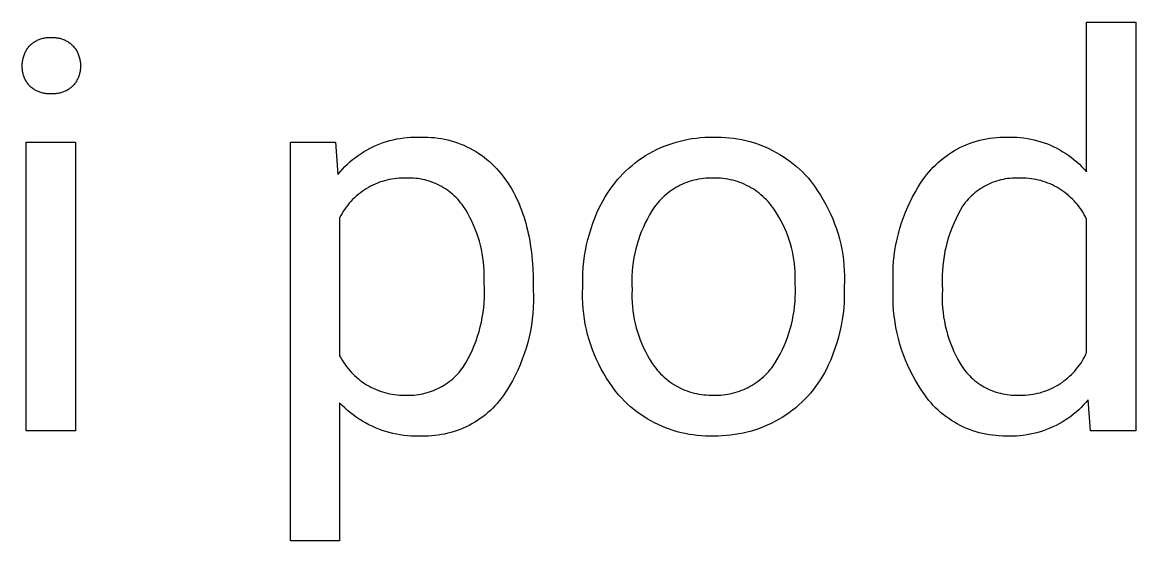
# Model space of a CAD drawing. Header units: millimetres. Extents: x 1102 to 5170, y 19 to 2862.
# Drawn here: x 4195.2 to 4273.3, y 191.8 to 228.1 of the extents above; entities that cross this region are included whole.
import ezdxf

# ---------------------------------------------------------------- set-up
doc = ezdxf.new("R2010")
doc.units = ezdxf.units.MM
doc.header["$MEASUREMENT"] = 0
doc.layers.add('Domyślny', color=7, linetype='Continuous', true_color=0x000000)

msp = doc.modelspace()

# ---------------------------------------------------------------- linework, layer by layer
at = {"layer": 'Domyślny'}
for p, q in [((4269.806, 217.612), (4269.806, 228.097)), ((4269.806, 228.097), (4273.253, 228.097)), ((4273.253, 228.097), (4273.253, 199.45)), ((4195.612, 226.339), (4195.656, 226.393)), ((4195.656, 226.393), (4195.701, 226.447)), ((4195.701, 226.447), (4195.749, 226.494)), ((4195.749, 226.494), (4195.798, 226.539)), ((4195.798, 226.539), (4195.849, 226.583)), ((4195.849, 226.583), (4195.901, 226.625)), ((4195.901, 226.625), (4195.955, 226.665)), ((4195.955, 226.665), (4196.01, 226.703)), ((4196.01, 226.703), (4196.066, 226.74)), ((4196.066, 226.74), (4196.124, 226.774)), ((4196.124, 226.774), (4196.183, 226.806)), ((4196.183, 226.806), (4196.242, 226.836)), ((4196.242, 226.836), (4196.303, 226.864)), ((4196.303, 226.864), (4196.365, 226.89)), ((4196.365, 226.89), (4196.428, 226.914)), ((4196.428, 226.914), (4196.491, 226.936)), ((4196.491, 226.936), (4196.555, 226.955)), ((4196.555, 226.955), (4196.62, 226.972)), ((4196.62, 226.972), (4196.685, 226.987)), ((4196.685, 226.987), (4196.751, 227)), ((4196.751, 227), (4196.818, 227.01)), ((4196.818, 227.01), (4196.884, 227.018)), ((4196.884, 227.018), (4196.951, 227.024)), ((4196.951, 227.024), (4197.018, 227.027)), ((4197.018, 227.027), (4197.085, 227.028)), ((4197.085, 227.028), (4197.152, 227.027)), ((4197.152, 227.027), (4197.219, 227.023)), ((4197.219, 227.023), (4197.286, 227.026)), ((4197.286, 227.026), (4197.353, 227.028)), ((4197.353, 227.028), (4197.421, 227.027)), ((4197.421, 227.027), (4197.488, 227.023)), ((4197.488, 227.023), (4197.555, 227.017)), ((4197.555, 227.017), (4197.622, 227.009)), ((4197.622, 227.009), (4197.688, 226.999)), ((4197.688, 226.999), (4197.754, 226.986)), ((4197.754, 226.986), (4197.82, 226.972)), ((4197.82, 226.972), (4197.885, 226.954)), ((4197.885, 226.954), (4197.95, 226.935)), ((4197.95, 226.935), (4198.013, 226.913)), ((4198.013, 226.913), (4198.076, 226.89)), ((4198.076, 226.89), (4198.138, 226.864)), ((4198.138, 226.864), (4198.2, 226.836)), ((4198.2, 226.836), (4198.26, 226.805)), ((4198.26, 226.805), (4198.319, 226.773)), ((4198.319, 226.773), (4198.377, 226.739)), ((4198.377, 226.739), (4198.434, 226.703)), ((4198.434, 226.703), (4198.489, 226.665)), ((4198.489, 226.665), (4198.543, 226.625)), ((4198.543, 226.625), (4198.596, 226.583)), ((4198.596, 226.583), (4198.647, 226.539)), ((4198.647, 226.539), (4198.697, 226.494)), ((4198.697, 226.494), (4198.745, 226.447)), ((4198.745, 226.447), (4198.791, 226.394)), ((4198.791, 226.394), (4198.835, 226.339)), ((4195.25, 225.588), (4195.268, 225.656)), ((4195.268, 225.656), (4195.288, 225.723)), ((4195.288, 225.723), (4195.311, 225.789)), ((4195.311, 225.789), (4195.336, 225.854)), ((4195.336, 225.854), (4195.363, 225.918)), ((4195.363, 225.918), (4195.393, 225.982)), ((4195.393, 225.982), (4195.424, 226.044)), ((4195.424, 226.044), (4195.458, 226.106)), ((4195.458, 226.106), (4195.493, 226.166)), ((4195.493, 226.166), (4195.531, 226.225)), ((4195.531, 226.225), (4195.571, 226.282)), ((4195.571, 226.282), (4195.612, 226.339)), ((4198.835, 226.339), (4198.877, 226.283)), ((4198.877, 226.283), (4198.917, 226.226)), ((4198.917, 226.226), (4198.956, 226.167)), ((4198.956, 226.167), (4198.992, 226.107)), ((4198.992, 226.107), (4199.026, 226.046)), ((4199.026, 226.046), (4199.058, 225.983)), ((4199.058, 225.983), (4199.088, 225.92)), ((4199.088, 225.92), (4199.115, 225.855)), ((4199.115, 225.855), (4199.141, 225.79)), ((4199.141, 225.79), (4199.164, 225.724)), ((4199.164, 225.724), (4199.185, 225.657)), ((4199.185, 225.657), (4199.203, 225.589)), ((4195.188, 225.104), (4195.19, 225.174)), ((4195.189, 225.034), (4195.188, 225.104)), ((4195.188, 224.968), (4195.189, 225.034)), ((4195.189, 224.901), (4195.188, 224.968)), ((4195.193, 224.835), (4195.189, 224.901)), ((4195.19, 225.174), (4195.194, 225.243)), ((4195.198, 224.769), (4195.193, 224.835)), ((4195.194, 225.243), (4195.201, 225.313)), ((4195.201, 225.313), (4195.209, 225.382)), ((4195.209, 225.382), (4195.221, 225.451)), ((4195.221, 225.451), (4195.234, 225.52)), ((4195.234, 225.52), (4195.25, 225.588)), ((4199.203, 225.589), (4199.219, 225.521)), ((4199.219, 225.521), (4199.233, 225.452)), ((4199.233, 225.452), (4199.244, 225.383)), ((4199.244, 225.383), (4199.253, 225.314)), ((4199.253, 225.314), (4199.26, 225.244)), ((4199.261, 224.835), (4199.256, 224.769)), ((4199.26, 225.244), (4199.264, 225.174)), ((4199.265, 224.901), (4199.261, 224.835)), ((4199.264, 225.174), (4199.266, 225.104)), ((4199.266, 225.104), (4199.265, 225.034)), ((4199.265, 225.034), (4199.266, 224.967)), ((4199.266, 224.967), (4199.265, 224.901)), ((4195.206, 224.704), (4195.198, 224.769)), ((4195.216, 224.638), (4195.206, 224.704)), ((4195.228, 224.573), (4195.216, 224.638)), ((4195.243, 224.509), (4195.228, 224.573)), ((4195.259, 224.445), (4195.243, 224.509)), ((4195.278, 224.381), (4195.259, 224.445)), ((4195.298, 224.318), (4195.278, 224.381)), ((4195.321, 224.256), (4195.298, 224.318)), ((4195.346, 224.195), (4195.321, 224.256)), ((4195.373, 224.135), (4195.346, 224.195)), ((4195.402, 224.075), (4195.373, 224.135)), ((4195.433, 224.017), (4195.402, 224.075)), ((4199.048, 224.074), (4199.017, 224.015)), ((4199.078, 224.133), (4199.048, 224.074)), ((4199.105, 224.194), (4199.078, 224.133)), ((4199.13, 224.255), (4199.105, 224.194)), ((4199.154, 224.317), (4199.13, 224.255)), ((4199.175, 224.38), (4199.154, 224.317)), ((4199.194, 224.443), (4199.175, 224.38)), ((4199.21, 224.508), (4199.194, 224.443)), ((4199.225, 224.572), (4199.21, 224.508)), ((4199.237, 224.637), (4199.225, 224.572)), ((4199.248, 224.703), (4199.237, 224.637)), ((4199.256, 224.769), (4199.248, 224.703)), ((4195.466, 223.959), (4195.433, 224.017)), ((4195.5, 223.903), (4195.466, 223.959)), ((4195.537, 223.848), (4195.5, 223.903)), ((4195.575, 223.794), (4195.537, 223.848)), ((4195.616, 223.741), (4195.575, 223.794)), ((4195.658, 223.69), (4195.616, 223.741)), ((4195.701, 223.641), (4195.658, 223.69)), ((4195.749, 223.595), (4195.701, 223.641)), ((4195.799, 223.55), (4195.749, 223.595)), ((4195.851, 223.508), (4195.799, 223.55)), ((4195.903, 223.467), (4195.851, 223.508)), ((4195.958, 223.428), (4195.903, 223.467)), ((4196.013, 223.391), (4195.958, 223.428)), ((4196.07, 223.356), (4196.013, 223.391)), ((4196.127, 223.323), (4196.07, 223.356)), ((4196.186, 223.292), (4196.127, 223.323)), ((4196.246, 223.262), (4196.186, 223.292)), ((4198.256, 223.292), (4198.196, 223.263)), ((4198.315, 223.323), (4198.256, 223.292)), ((4198.374, 223.357), (4198.315, 223.323)), ((4198.431, 223.392), (4198.374, 223.357)), ((4198.486, 223.429), (4198.431, 223.392)), ((4198.541, 223.468), (4198.486, 223.429)), ((4198.594, 223.508), (4198.541, 223.468)), ((4198.646, 223.551), (4198.594, 223.508)), ((4198.696, 223.595), (4198.646, 223.551)), ((4198.745, 223.641), (4198.696, 223.595)), ((4198.789, 223.69), (4198.745, 223.641)), ((4198.832, 223.741), (4198.789, 223.69)), ((4198.872, 223.793), (4198.832, 223.741)), ((4198.911, 223.847), (4198.872, 223.793)), ((4198.948, 223.902), (4198.911, 223.847)), ((4198.984, 223.958), (4198.948, 223.902)), ((4199.017, 224.015), (4198.984, 223.958)), ((4196.307, 223.235), (4196.246, 223.262)), ((4196.369, 223.21), (4196.307, 223.235)), ((4196.431, 223.187), (4196.369, 223.21)), ((4196.495, 223.166), (4196.431, 223.187)), ((4196.559, 223.148), (4196.495, 223.166)), ((4196.623, 223.131), (4196.559, 223.148)), ((4196.688, 223.117), (4196.623, 223.131)), ((4196.754, 223.105), (4196.688, 223.117)), ((4196.82, 223.095), (4196.754, 223.105)), ((4196.886, 223.088), (4196.82, 223.095)), ((4196.952, 223.082), (4196.886, 223.088)), ((4197.019, 223.079), (4196.952, 223.082)), ((4197.086, 223.079), (4197.019, 223.079)), ((4197.152, 223.08), (4197.086, 223.079)), ((4197.219, 223.084), (4197.152, 223.08)), ((4197.286, 223.08), (4197.219, 223.084)), ((4197.353, 223.079), (4197.286, 223.08)), ((4197.419, 223.08), (4197.353, 223.079)), ((4197.486, 223.083), (4197.419, 223.08)), ((4197.553, 223.088), (4197.486, 223.083)), ((4197.62, 223.096), (4197.553, 223.088)), ((4197.686, 223.106), (4197.62, 223.096)), ((4197.752, 223.118), (4197.686, 223.106)), ((4197.817, 223.132), (4197.752, 223.118)), ((4197.882, 223.149), (4197.817, 223.132)), ((4197.946, 223.167), (4197.882, 223.149)), ((4198.01, 223.188), (4197.946, 223.167)), ((4198.073, 223.211), (4198.01, 223.188)), ((4198.135, 223.236), (4198.073, 223.211)), ((4198.196, 223.263), (4198.135, 223.236)), ((4195.469, 199.45), (4195.469, 219.682)), ((4195.469, 219.682), (4198.916, 219.682)), ((4198.916, 219.682), (4198.916, 199.45)), ((4213.994, 191.751), (4213.994, 219.682)), ((4213.994, 219.682), (4217.142, 219.682)), ((4217.142, 219.682), (4217.31, 217.427)), ((4219.588, 219.272), (4219.809, 219.38)), ((4219.809, 219.38), (4220.034, 219.481)), ((4220.034, 219.481), (4220.262, 219.573)), ((4220.262, 219.573), (4220.493, 219.658)), ((4220.493, 219.658), (4220.727, 219.734)), ((4220.727, 219.734), (4220.963, 219.803)), ((4220.963, 219.803), (4221.202, 219.863)), ((4221.202, 219.863), (4221.443, 219.915)), ((4221.443, 219.915), (4221.685, 219.958)), ((4221.685, 219.958), (4221.928, 219.993)), ((4221.928, 219.993), (4222.173, 220.019)), ((4222.173, 220.019), (4222.418, 220.037)), ((4222.418, 220.037), (4222.664, 220.047)), ((4222.664, 220.047), (4222.91, 220.048)), ((4222.91, 220.048), (4223.156, 220.04)), ((4223.156, 220.04), (4223.393, 220.045)), ((4223.393, 220.045), (4223.629, 220.041)), ((4223.629, 220.041), (4223.865, 220.029)), ((4223.865, 220.029), (4224.101, 220.01)), ((4224.101, 220.01), (4224.336, 219.982)), ((4224.336, 219.982), (4224.569, 219.946)), ((4224.569, 219.946), (4224.802, 219.902)), ((4224.802, 219.902), (4225.032, 219.85)), ((4225.032, 219.85), (4225.261, 219.79)), ((4225.261, 219.79), (4225.488, 219.722)), ((4225.488, 219.722), (4225.712, 219.646)), ((4225.712, 219.646), (4225.933, 219.563)), ((4225.933, 219.563), (4226.151, 219.472)), ((4226.151, 219.472), (4226.366, 219.374)), ((4226.366, 219.374), (4226.578, 219.269)), ((4239.921, 219.294), (4240.191, 219.408)), ((4240.191, 219.408), (4240.465, 219.512)), ((4240.465, 219.512), (4240.742, 219.607)), ((4240.742, 219.607), (4241.021, 219.694)), ((4241.021, 219.694), (4241.304, 219.77)), ((4241.304, 219.77), (4241.589, 219.838)), ((4241.589, 219.838), (4241.876, 219.896)), ((4241.876, 219.896), (4242.164, 219.944)), ((4242.164, 219.944), (4242.455, 219.983)), ((4242.455, 219.983), (4242.746, 220.011)), ((4242.746, 220.011), (4243.038, 220.031)), ((4243.038, 220.031), (4243.331, 220.04)), ((4243.331, 220.04), (4243.623, 220.04)), ((4243.623, 220.04), (4243.911, 220.045)), ((4243.911, 220.045), (4244.199, 220.041)), ((4244.199, 220.041), (4244.487, 220.027)), ((4244.487, 220.027), (4244.773, 220.003)), ((4244.773, 220.003), (4245.059, 219.969)), ((4245.059, 219.969), (4245.344, 219.926)), ((4245.344, 219.926), (4245.627, 219.873)), ((4245.627, 219.873), (4245.908, 219.811)), ((4245.908, 219.811), (4246.186, 219.739)), ((4246.186, 219.739), (4246.462, 219.657)), ((4246.462, 219.657), (4246.736, 219.567)), ((4246.736, 219.567), (4247.006, 219.467)), ((4247.006, 219.467), (4247.272, 219.358)), ((4260.978, 219.33), (4261.194, 219.431)), ((4261.194, 219.431), (4261.413, 219.525)), ((4261.413, 219.525), (4261.634, 219.612)), ((4261.634, 219.612), (4261.859, 219.69)), ((4261.859, 219.69), (4262.086, 219.761)), ((4262.086, 219.761), (4262.316, 219.824)), ((4262.316, 219.824), (4262.548, 219.879)), ((4262.548, 219.879), (4262.781, 219.927)), ((4262.781, 219.927), (4263.016, 219.966)), ((4263.016, 219.966), (4263.252, 219.997)), ((4263.252, 219.997), (4263.489, 220.02)), ((4263.489, 220.02), (4263.726, 220.035)), ((4263.726, 220.035), (4263.964, 220.042)), ((4263.964, 220.042), (4264.202, 220.04)), ((4264.202, 220.04), (4264.445, 220.047)), ((4264.445, 220.047), (4264.688, 220.045)), ((4264.688, 220.045), (4264.931, 220.034)), ((4264.931, 220.034), (4265.174, 220.015)), ((4265.174, 220.015), (4265.415, 219.988)), ((4265.415, 219.988), (4265.656, 219.952)), ((4265.656, 219.952), (4265.895, 219.908)), ((4265.895, 219.908), (4266.132, 219.856)), ((4266.132, 219.856), (4266.368, 219.795)), ((4266.368, 219.795), (4266.601, 219.726)), ((4266.601, 219.726), (4266.831, 219.649)), ((4266.831, 219.649), (4267.059, 219.564)), ((4267.059, 219.564), (4267.284, 219.472)), ((4267.284, 219.472), (4267.505, 219.371)), ((4267.505, 219.371), (4267.723, 219.263)), ((4218.352, 218.469), (4218.546, 218.62)), ((4218.546, 218.62), (4218.745, 218.765)), ((4218.745, 218.765), (4218.949, 218.903)), ((4218.949, 218.903), (4219.158, 219.033)), ((4219.158, 219.033), (4219.371, 219.156)), ((4219.371, 219.156), (4219.588, 219.272)), ((4226.578, 219.269), (4226.786, 219.156)), ((4226.786, 219.156), (4226.989, 219.036)), ((4226.989, 219.036), (4227.189, 218.909)), ((4227.189, 218.909), (4227.384, 218.775)), ((4227.384, 218.775), (4227.574, 218.635)), ((4227.574, 218.635), (4227.76, 218.488)), ((4238.402, 218.425), (4238.64, 218.593)), ((4238.64, 218.593), (4238.884, 218.752)), ((4238.884, 218.752), (4239.137, 218.9)), ((4239.137, 218.9), (4239.394, 219.04)), ((4239.394, 219.04), (4239.656, 219.171)), ((4239.656, 219.171), (4239.921, 219.294)), ((4247.272, 219.358), (4247.534, 219.24)), ((4247.534, 219.24), (4247.793, 219.113)), ((4247.793, 219.113), (4248.047, 218.978)), ((4248.047, 218.978), (4248.296, 218.834)), ((4248.296, 218.834), (4248.54, 218.681)), ((4248.54, 218.681), (4248.779, 218.521)), ((4259.77, 218.573), (4259.96, 218.716)), ((4259.96, 218.716), (4260.155, 218.853)), ((4260.155, 218.853), (4260.355, 218.983)), ((4260.355, 218.983), (4260.558, 219.106)), ((4260.558, 219.106), (4260.766, 219.222)), ((4260.766, 219.222), (4260.978, 219.33)), ((4267.723, 219.263), (4267.937, 219.147)), ((4267.937, 219.147), (4268.146, 219.024)), ((4268.146, 219.024), (4268.352, 218.894)), ((4268.352, 218.894), (4268.552, 218.756)), ((4268.552, 218.756), (4268.748, 218.612)), ((4268.748, 218.612), (4268.938, 218.461)), ((4217.633, 217.798), (4217.804, 217.975)), ((4217.804, 217.975), (4217.981, 218.146)), ((4217.981, 218.146), (4218.164, 218.311)), ((4218.164, 218.311), (4218.352, 218.469)), ((4227.76, 218.488), (4227.94, 218.335)), ((4227.94, 218.335), (4228.115, 218.176)), ((4228.115, 218.176), (4228.284, 218.011)), ((4228.284, 218.011), (4228.447, 217.84)), ((4228.447, 217.84), (4228.605, 217.664)), ((4237.508, 217.679), (4237.722, 217.877)), ((4237.722, 217.877), (4237.942, 218.067)), ((4237.942, 218.067), (4238.169, 218.25)), ((4238.169, 218.25), (4238.402, 218.425)), ((4248.779, 218.521), (4249.012, 218.352)), ((4249.012, 218.352), (4249.24, 218.176)), ((4249.24, 218.176), (4249.461, 217.992)), ((4249.461, 217.992), (4249.676, 217.8)), ((4249.676, 217.8), (4249.884, 217.602)), ((4258.898, 217.764), (4259.061, 217.938)), ((4259.061, 217.938), (4259.23, 218.106)), ((4259.23, 218.106), (4259.405, 218.268)), ((4259.405, 218.268), (4259.585, 218.424)), ((4259.585, 218.424), (4259.77, 218.573)), ((4268.938, 218.461), (4269.124, 218.304)), ((4269.124, 218.304), (4269.303, 218.14)), ((4269.303, 218.14), (4269.477, 217.97)), ((4269.477, 217.97), (4269.644, 217.794)), ((4217.31, 217.427), (4217.468, 217.615)), ((4217.468, 217.615), (4217.633, 217.798)), ((4220.747, 217.03), (4220.578, 216.986)), ((4220.917, 217.069), (4220.747, 217.03)), ((4221.089, 217.102), (4220.917, 217.069)), ((4221.261, 217.13), (4221.089, 217.102)), ((4221.435, 217.151), (4221.261, 217.13)), ((4221.609, 217.166), (4221.435, 217.151)), ((4221.783, 217.175), (4221.609, 217.166)), ((4221.958, 217.178), (4221.783, 217.175)), ((4222.133, 217.175), (4221.958, 217.178)), ((4222.292, 217.178), (4222.133, 217.175)), ((4222.452, 217.176), (4222.292, 217.178)), ((4222.612, 217.167), (4222.452, 217.176)), ((4222.771, 217.154), (4222.612, 217.167)), ((4222.93, 217.135), (4222.771, 217.154)), ((4223.088, 217.11), (4222.93, 217.135)), ((4223.245, 217.081), (4223.088, 217.11)), ((4223.401, 217.045), (4223.245, 217.081)), ((4223.556, 217.005), (4223.401, 217.045)), ((4228.605, 217.664), (4228.756, 217.482)), ((4228.756, 217.482), (4228.901, 217.296)), ((4228.901, 217.296), (4229.031, 217.122)), ((4229.031, 217.122), (4229.157, 216.944)), ((4236.721, 216.82), (4236.907, 217.044)), ((4236.907, 217.044), (4237.1, 217.263)), ((4237.1, 217.263), (4237.3, 217.474)), ((4237.3, 217.474), (4237.508, 217.679)), ((4242.274, 217.022), (4242.11, 216.977)), ((4242.44, 217.061), (4242.274, 217.022)), ((4242.607, 217.095), (4242.44, 217.061)), ((4242.775, 217.123), (4242.607, 217.095)), ((4242.943, 217.145), (4242.775, 217.123)), ((4243.113, 217.161), (4242.943, 217.145)), ((4243.283, 217.172), (4243.113, 217.161)), ((4243.453, 217.177), (4243.283, 217.172)), ((4243.623, 217.175), (4243.453, 217.177)), ((4243.796, 217.177), (4243.623, 217.175)), ((4243.969, 217.173), (4243.796, 217.177)), ((4244.142, 217.163), (4243.969, 217.173)), ((4244.314, 217.146), (4244.142, 217.163)), ((4244.486, 217.124), (4244.314, 217.146)), ((4244.657, 217.096), (4244.486, 217.124)), ((4244.826, 217.062), (4244.657, 217.096)), ((4244.995, 217.023), (4244.826, 217.062)), ((4245.162, 216.977), (4244.995, 217.023)), ((4249.884, 217.602), (4250.086, 217.396)), ((4250.086, 217.396), (4250.28, 217.184)), ((4250.28, 217.184), (4250.514, 216.894)), ((4258.221, 216.885), (4258.446, 217.212)), ((4258.446, 217.212), (4258.591, 217.401)), ((4258.591, 217.401), (4258.741, 217.585)), ((4258.741, 217.585), (4258.898, 217.764)), ((4263.798, 217.049), (4263.644, 217.008)), ((4263.953, 217.083), (4263.798, 217.049)), ((4264.109, 217.113), (4263.953, 217.083)), ((4264.266, 217.137), (4264.109, 217.113)), ((4264.424, 217.156), (4264.266, 217.137)), ((4264.582, 217.169), (4264.424, 217.156)), ((4264.741, 217.177), (4264.582, 217.169)), ((4264.9, 217.179), (4264.741, 217.177)), ((4265.058, 217.175), (4264.9, 217.179)), ((4265.231, 217.179), (4265.058, 217.175)), ((4265.404, 217.176), (4265.231, 217.179)), ((4265.577, 217.167), (4265.404, 217.176)), ((4265.749, 217.153), (4265.577, 217.167)), ((4265.921, 217.133), (4265.749, 217.153)), ((4266.092, 217.106), (4265.921, 217.133)), ((4266.262, 217.074), (4266.092, 217.106)), ((4266.431, 217.037), (4266.262, 217.074)), ((4266.598, 216.993), (4266.431, 217.037)), ((4269.644, 217.794), (4269.806, 217.612)), ((4219.156, 216.33), (4219.012, 216.23)), ((4219.303, 216.424), (4219.156, 216.33)), ((4219.453, 216.513), (4219.303, 216.424)), ((4219.606, 216.597), (4219.453, 216.513)), ((4219.762, 216.676), (4219.606, 216.597)), ((4219.921, 216.749), (4219.762, 216.676)), ((4220.082, 216.817), (4219.921, 216.749)), ((4220.245, 216.879), (4220.082, 216.817)), ((4220.411, 216.935), (4220.245, 216.879)), ((4220.578, 216.986), (4220.411, 216.935)), ((4223.709, 216.959), (4223.556, 217.005)), ((4223.861, 216.908), (4223.709, 216.959)), ((4224.011, 216.852), (4223.861, 216.908)), ((4224.158, 216.791), (4224.011, 216.852)), ((4224.304, 216.724), (4224.158, 216.791)), ((4224.447, 216.653), (4224.304, 216.724)), ((4224.588, 216.577), (4224.447, 216.653)), ((4224.726, 216.496), (4224.588, 216.577)), ((4224.861, 216.411), (4224.726, 216.496)), ((4224.993, 216.32), (4224.861, 216.411)), ((4225.122, 216.226), (4224.993, 216.32)), ((4229.157, 216.944), (4229.279, 216.762)), ((4229.279, 216.762), (4229.397, 216.576)), ((4229.397, 216.576), (4229.51, 216.386)), ((4229.51, 216.386), (4229.62, 216.191)), ((4236.21, 216.111), (4236.373, 216.353)), ((4236.373, 216.353), (4236.543, 216.589)), ((4236.543, 216.589), (4236.721, 216.82)), ((4240.728, 216.326), (4240.589, 216.228)), ((4240.871, 216.419), (4240.728, 216.326)), ((4241.017, 216.507), (4240.871, 216.419)), ((4241.166, 216.59), (4241.017, 216.507)), ((4241.317, 216.668), (4241.166, 216.59)), ((4241.471, 216.741), (4241.317, 216.668)), ((4241.628, 216.808), (4241.471, 216.741)), ((4241.786, 216.87), (4241.628, 216.808)), ((4241.947, 216.926), (4241.786, 216.87)), ((4242.11, 216.977), (4241.947, 216.926)), ((4245.327, 216.926), (4245.162, 216.977)), ((4245.49, 216.869), (4245.327, 216.926)), ((4245.652, 216.806), (4245.49, 216.869)), ((4245.811, 216.738), (4245.652, 216.806)), ((4245.967, 216.665), (4245.811, 216.738)), ((4246.121, 216.586), (4245.967, 216.665)), ((4246.272, 216.501), (4246.121, 216.586)), ((4246.421, 216.412), (4246.272, 216.501)), ((4246.566, 216.317), (4246.421, 216.412)), ((4246.707, 216.218), (4246.566, 216.317)), ((4250.514, 216.894), (4250.738, 216.596)), ((4250.738, 216.596), (4250.952, 216.29)), ((4250.952, 216.29), (4251.155, 215.978)), ((4257.803, 216.21), (4258.006, 216.551)), ((4258.006, 216.551), (4258.221, 216.885)), ((4262.219, 216.325), (4262.091, 216.23)), ((4262.35, 216.415), (4262.219, 216.325)), ((4262.484, 216.5), (4262.35, 216.415)), ((4262.62, 216.581), (4262.484, 216.5)), ((4262.76, 216.657), (4262.62, 216.581)), ((4262.902, 216.728), (4262.76, 216.657)), ((4263.046, 216.795), (4262.902, 216.728)), ((4263.193, 216.856), (4263.046, 216.795)), ((4263.342, 216.912), (4263.193, 216.856)), ((4263.492, 216.963), (4263.342, 216.912)), ((4263.644, 217.008), (4263.492, 216.963)), ((4266.764, 216.944), (4266.598, 216.993)), ((4266.928, 216.889), (4266.764, 216.944)), ((4267.09, 216.828), (4266.928, 216.889)), ((4267.249, 216.762), (4267.09, 216.828)), ((4267.407, 216.691), (4267.249, 216.762)), ((4267.562, 216.614), (4267.407, 216.691)), ((4267.714, 216.532), (4267.562, 216.614)), ((4267.863, 216.445), (4267.714, 216.532)), ((4268.01, 216.353), (4267.863, 216.445)), ((4268.153, 216.256), (4268.01, 216.353)), ((4268.292, 216.154), (4268.153, 216.256)), ((4218.229, 215.536), (4218.113, 215.405)), ((4218.349, 215.663), (4218.229, 215.536)), ((4218.474, 215.785), (4218.349, 215.663)), ((4218.603, 215.903), (4218.474, 215.785)), ((4218.735, 216.017), (4218.603, 215.903)), ((4218.872, 216.126), (4218.735, 216.017)), ((4219.012, 216.23), (4218.872, 216.126)), ((4225.247, 216.127), (4225.122, 216.226)), ((4225.369, 216.024), (4225.247, 216.127)), ((4225.488, 215.916), (4225.369, 216.024)), ((4225.603, 215.805), (4225.488, 215.916)), ((4225.714, 215.69), (4225.603, 215.805)), ((4225.821, 215.571), (4225.714, 215.69)), ((4225.924, 215.448), (4225.821, 215.571)), ((4229.62, 216.191), (4229.725, 215.992)), ((4229.725, 215.992), (4229.826, 215.789)), ((4229.826, 215.789), (4229.923, 215.582)), ((4229.923, 215.582), (4230.016, 215.371)), ((4235.773, 215.354), (4235.91, 215.611)), ((4235.91, 215.611), (4236.056, 215.864)), ((4236.056, 215.864), (4236.21, 216.111)), ((4239.831, 215.546), (4239.719, 215.418)), ((4239.947, 215.67), (4239.831, 215.546)), ((4240.068, 215.791), (4239.947, 215.67)), ((4240.192, 215.907), (4240.068, 215.791)), ((4240.321, 216.018), (4240.192, 215.907)), ((4240.453, 216.126), (4240.321, 216.018)), ((4240.589, 216.228), (4240.453, 216.126)), ((4246.845, 216.114), (4246.707, 216.218)), ((4246.98, 216.005), (4246.845, 216.114)), ((4247.11, 215.891), (4246.98, 216.005)), ((4247.237, 215.773), (4247.11, 215.891)), ((4247.359, 215.651), (4247.237, 215.773)), ((4247.477, 215.525), (4247.359, 215.651)), ((4247.591, 215.394), (4247.477, 215.525)), ((4251.155, 215.978), (4251.348, 215.659)), ((4251.348, 215.659), (4251.529, 215.333)), ((4257.264, 215.148), (4257.432, 215.508)), ((4257.432, 215.508), (4257.612, 215.862)), ((4257.612, 215.862), (4257.803, 216.21)), ((4261.401, 215.575), (4261.3, 215.453)), ((4261.507, 215.694), (4261.401, 215.575)), ((4261.616, 215.809), (4261.507, 215.694)), ((4261.729, 215.921), (4261.616, 215.809)), ((4261.846, 216.028), (4261.729, 215.921)), ((4261.967, 216.131), (4261.846, 216.028)), ((4262.091, 216.23), (4261.967, 216.131)), ((4268.428, 216.047), (4268.292, 216.154)), ((4268.561, 215.936), (4268.428, 216.047)), ((4268.689, 215.82), (4268.561, 215.936)), ((4268.813, 215.7), (4268.689, 215.82)), ((4268.934, 215.575), (4268.813, 215.7)), ((4269.05, 215.447), (4268.934, 215.575)), ((4217.606, 214.696), (4217.519, 214.544)), ((4217.697, 214.844), (4217.606, 214.696)), ((4217.794, 214.99), (4217.697, 214.844)), ((4217.896, 215.132), (4217.794, 214.99)), ((4218.002, 215.27), (4217.896, 215.132)), ((4218.113, 215.405), (4218.002, 215.27)), ((4226.022, 215.323), (4225.924, 215.448)), ((4226.116, 215.193), (4226.022, 215.323)), ((4226.276, 214.94), (4226.116, 215.193)), ((4226.427, 214.682), (4226.276, 214.94)), ((4226.57, 214.418), (4226.427, 214.682)), ((4230.016, 215.371), (4230.105, 215.155)), ((4230.105, 215.155), (4230.189, 214.935)), ((4230.189, 214.935), (4230.27, 214.711)), ((4230.27, 214.711), (4230.346, 214.483)), ((4235.329, 214.371), (4235.481, 214.734)), ((4235.481, 214.734), (4235.645, 215.093)), ((4235.645, 215.093), (4235.773, 215.354)), ((4239.334, 214.88), (4239.168, 214.604)), ((4239.508, 215.15), (4239.334, 214.88)), ((4239.611, 215.286), (4239.508, 215.15)), ((4239.719, 215.418), (4239.611, 215.286)), ((4247.7, 215.26), (4247.591, 215.394)), ((4247.804, 215.122), (4247.7, 215.26)), ((4247.965, 214.887), (4247.804, 215.122)), ((4248.118, 214.647), (4247.965, 214.887)), ((4251.529, 215.333), (4251.7, 215.002)), ((4251.7, 215.002), (4251.859, 214.665)), ((4256.965, 214.412), (4257.108, 214.783)), ((4257.108, 214.783), (4257.264, 215.148)), ((4260.941, 214.903), (4260.78, 214.603)), ((4261.111, 215.197), (4260.941, 214.903)), ((4261.203, 215.327), (4261.111, 215.197)), ((4261.3, 215.453), (4261.203, 215.327)), ((4269.161, 215.315), (4269.05, 215.447)), ((4269.268, 215.179), (4269.161, 215.315)), ((4269.37, 215.039), (4269.268, 215.179)), ((4269.467, 214.896), (4269.37, 215.039)), ((4269.56, 214.75), (4269.467, 214.896)), ((4269.647, 214.601), (4269.56, 214.75)), ((4217.519, 214.544), (4217.438, 214.389)), ((4217.438, 214.389), (4217.438, 204.723)), ((4226.704, 214.15), (4226.57, 214.418)), ((4226.828, 213.878), (4226.704, 214.15)), ((4230.346, 214.483), (4230.418, 214.251)), ((4230.418, 214.251), (4230.486, 214.014)), ((4230.486, 214.014), (4230.55, 213.773)), ((4235.062, 213.63), (4235.19, 214.003)), ((4235.19, 214.003), (4235.329, 214.371)), ((4238.867, 214.036), (4238.731, 213.744)), ((4239.013, 214.322), (4238.867, 214.036)), ((4239.168, 214.604), (4239.013, 214.322)), ((4248.263, 214.403), (4248.118, 214.647)), ((4248.4, 214.153), (4248.263, 214.403)), ((4248.528, 213.899), (4248.4, 214.153)), ((4248.648, 213.641), (4248.528, 213.899)), ((4251.859, 214.665), (4252.007, 214.323)), ((4252.007, 214.323), (4252.143, 213.976)), ((4252.143, 213.976), (4252.267, 213.624)), ((4256.716, 213.659), (4256.834, 214.038)), ((4256.834, 214.038), (4256.965, 214.412)), ((4260.49, 213.988), (4260.361, 213.674)), ((4260.63, 214.298), (4260.49, 213.988)), ((4260.78, 214.603), (4260.63, 214.298)), ((4269.729, 214.449), (4269.647, 214.601)), ((4269.806, 214.294), (4269.729, 214.449)), ((4269.806, 204.933), (4269.806, 214.294)), ((4226.944, 213.602), (4226.828, 213.878)), ((4227.05, 213.322), (4226.944, 213.602)), ((4227.147, 213.038), (4227.05, 213.322)), ((4230.55, 213.773), (4230.61, 213.528)), ((4230.61, 213.528), (4230.666, 213.279)), ((4230.666, 213.279), (4230.718, 213.026)), ((4234.844, 212.874), (4234.947, 213.254)), ((4234.947, 213.254), (4235.062, 213.63)), ((4238.49, 213.148), (4238.385, 212.843)), ((4238.605, 213.448), (4238.49, 213.148)), ((4238.731, 213.744), (4238.605, 213.448)), ((4248.759, 213.379), (4248.648, 213.641)), ((4248.862, 213.114), (4248.759, 213.379)), ((4252.267, 213.624), (4252.379, 213.269)), ((4252.379, 213.269), (4252.479, 212.91)), ((4256.517, 212.89), (4256.61, 213.276)), ((4256.61, 213.276), (4256.716, 213.659)), ((4260.243, 213.355), (4260.135, 213.032)), ((4260.361, 213.674), (4260.243, 213.355)), ((4227.234, 212.752), (4227.147, 213.038)), ((4227.312, 212.463), (4227.234, 212.752)), ((4227.38, 212.171), (4227.312, 212.463)), ((4230.718, 213.026), (4230.765, 212.768)), ((4230.765, 212.768), (4230.808, 212.507)), ((4230.808, 212.507), (4230.883, 211.97)), ((4234.676, 212.104), (4234.754, 212.49)), ((4234.754, 212.49), (4234.844, 212.874)), ((4238.29, 212.536), (4238.206, 212.225)), ((4238.385, 212.843), (4238.29, 212.536)), ((4248.955, 212.845), (4248.862, 213.114)), ((4249.04, 212.574), (4248.955, 212.845)), ((4249.116, 212.299), (4249.04, 212.574)), ((4252.479, 212.91), (4252.567, 212.547)), ((4252.567, 212.547), (4252.643, 212.182)), ((4256.371, 212.109), (4256.438, 212.501)), ((4256.438, 212.501), (4256.517, 212.89)), ((4259.953, 212.377), (4259.879, 212.045)), ((4260.039, 212.706), (4259.953, 212.377)), ((4260.135, 213.032), (4260.039, 212.706)), ((4227.438, 211.877), (4227.38, 212.171)), ((4227.487, 211.582), (4227.438, 211.877)), ((4227.525, 211.285), (4227.487, 211.582)), ((4230.883, 211.97), (4230.941, 211.418)), ((4234.56, 211.326), (4234.612, 211.716)), ((4234.612, 211.716), (4234.676, 212.104)), ((4238.071, 211.596), (4238.02, 211.279)), ((4238.133, 211.912), (4238.071, 211.596)), ((4238.206, 212.225), (4238.133, 211.912)), ((4249.182, 212.023), (4249.116, 212.299)), ((4249.239, 211.744), (4249.182, 212.023)), ((4249.287, 211.464), (4249.239, 211.744)), ((4252.643, 212.182), (4252.706, 211.815)), ((4252.706, 211.815), (4252.757, 211.446)), ((4256.277, 211.321), (4256.318, 211.716)), ((4256.318, 211.716), (4256.371, 212.109)), ((4259.816, 211.711), (4259.764, 211.375)), ((4259.879, 212.045), (4259.816, 211.711)), ((4227.554, 210.987), (4227.525, 211.285)), ((4227.572, 210.688), (4227.554, 210.987)), ((4230.941, 211.418), (4230.982, 210.848)), ((4230.982, 210.848), (4231.007, 210.262)), ((4234.494, 210.541), (4234.521, 210.934)), ((4234.521, 210.934), (4234.56, 211.326)), ((4237.98, 210.96), (4237.95, 210.639)), ((4238.02, 211.279), (4237.98, 210.96)), ((4249.326, 211.182), (4249.287, 211.464)), ((4249.355, 210.899), (4249.326, 211.182)), ((4249.375, 210.615), (4249.355, 210.899)), ((4252.757, 211.446), (4252.795, 211.075)), ((4252.795, 211.075), (4252.821, 210.703)), ((4256.236, 210.528), (4256.25, 210.925)), ((4256.25, 210.925), (4256.277, 211.321)), ((4259.724, 211.037), (4259.696, 210.699)), ((4259.764, 211.375), (4259.724, 211.037)), ((4227.568, 209.79), (4227.58, 210.089)), ((4227.581, 210.389), (4227.572, 210.688)), ((4227.58, 210.089), (4227.581, 210.389)), ((4231.007, 210.262), (4231.015, 209.658)), ((4234.481, 210.147), (4234.494, 210.541)), ((4234.481, 209.753), (4234.481, 210.147)), ((4237.932, 210.318), (4237.925, 209.996)), ((4237.925, 209.996), (4237.929, 209.675)), ((4237.95, 210.639), (4237.932, 210.318)), ((4249.386, 210.331), (4249.375, 210.615)), ((4249.378, 209.762), (4249.387, 210.046)), ((4249.387, 210.046), (4249.386, 210.331)), ((4252.821, 210.703), (4252.834, 210.331)), ((4252.834, 210.331), (4252.834, 209.958)), ((4256.236, 210.131), (4256.236, 210.528)), ((4256.249, 209.734), (4256.236, 210.131)), ((4259.678, 210.359), (4259.672, 210.019)), ((4259.672, 210.019), (4259.678, 209.679)), ((4259.696, 210.699), (4259.678, 210.359)), ((4227.586, 209.449), (4227.568, 209.79)), ((4227.592, 209.108), (4227.586, 209.449)), ((4231.015, 209.658), (4231.015, 209.342)), ((4231.015, 209.342), (4231.028, 208.929)), ((4234.469, 209.139), (4234.481, 209.51)), ((4234.481, 209.51), (4234.481, 209.753)), ((4237.929, 209.675), (4237.944, 209.353)), ((4237.944, 209.353), (4237.935, 209.054)), ((4249.392, 209.443), (4249.378, 209.762)), ((4249.395, 209.124), (4249.392, 209.443)), ((4252.834, 209.958), (4252.822, 209.586)), ((4252.822, 209.586), (4252.822, 209.342)), ((4252.822, 209.342), (4252.822, 208.922)), ((4256.237, 209.075), (4256.249, 209.474)), ((4256.249, 209.474), (4256.249, 209.734)), ((4259.678, 209.679), (4259.695, 209.339)), ((4259.695, 209.339), (4259.683, 209.023)), ((4227.568, 208.426), (4227.586, 208.767)), ((4227.586, 208.767), (4227.592, 209.108)), ((4231.027, 208.515), (4231.011, 208.101)), ((4231.028, 208.929), (4231.027, 208.515)), ((4234.47, 208.768), (4234.469, 209.139)), ((4234.484, 208.397), (4234.47, 208.768)), ((4237.935, 209.054), (4237.936, 208.754)), ((4237.936, 208.754), (4237.947, 208.455)), ((4237.947, 208.455), (4237.968, 208.156)), ((4249.339, 208.169), (4249.368, 208.487)), ((4249.368, 208.487), (4249.387, 208.805)), ((4249.387, 208.805), (4249.395, 209.124)), ((4252.807, 208.503), (4252.777, 208.084)), ((4252.822, 208.922), (4252.807, 208.503)), ((4256.238, 208.677), (4256.237, 209.075)), ((4256.253, 208.279), (4256.238, 208.677)), ((4259.683, 209.023), (4259.681, 208.707)), ((4259.681, 208.707), (4259.69, 208.39)), ((4227.443, 207.411), (4227.496, 207.748)), ((4227.496, 207.748), (4227.538, 208.086)), ((4227.538, 208.086), (4227.568, 208.426)), ((4230.982, 207.689), (4230.938, 207.277)), ((4231.011, 208.101), (4230.982, 207.689)), ((4234.51, 208.027), (4234.484, 208.397)), ((4234.548, 207.658), (4234.51, 208.027)), ((4234.599, 207.29), (4234.548, 207.658)), ((4237.968, 208.156), (4238, 207.858)), ((4238, 207.858), (4238.043, 207.561)), ((4249.247, 207.538), (4249.298, 207.853)), ((4249.298, 207.853), (4249.339, 208.169)), ((4252.733, 207.666), (4252.674, 207.25)), ((4252.777, 208.084), (4252.733, 207.666)), ((4256.281, 207.881), (4256.253, 208.279)), ((4256.322, 207.485), (4256.281, 207.881)), ((4259.69, 208.39), (4259.711, 208.074)), ((4259.711, 208.074), (4259.742, 207.759)), ((4259.742, 207.759), (4259.784, 207.445)), ((4227.301, 206.744), (4227.378, 207.076)), ((4227.378, 207.076), (4227.443, 207.411)), ((4230.938, 207.277), (4230.881, 206.868)), ((4234.663, 206.924), (4234.599, 207.29)), ((4234.738, 206.561), (4234.663, 206.924)), ((4238.043, 207.561), (4238.096, 207.266)), ((4238.096, 207.266), (4238.159, 206.973)), ((4238.159, 206.973), (4238.232, 206.682)), ((4249.031, 206.606), (4249.113, 206.915)), ((4249.113, 206.915), (4249.186, 207.225)), ((4249.186, 207.225), (4249.247, 207.538)), ((4252.674, 207.25), (4252.601, 206.837)), ((4256.376, 207.09), (4256.322, 207.485)), ((4256.444, 206.697), (4256.376, 207.09)), ((4259.784, 207.445), (4259.837, 207.133)), ((4259.837, 207.133), (4259.901, 206.823)), ((4227.113, 206.088), (4227.213, 206.414)), ((4227.213, 206.414), (4227.301, 206.744)), ((4230.81, 206.46), (4230.724, 206.055)), ((4230.881, 206.868), (4230.81, 206.46)), ((4234.826, 206.201), (4234.738, 206.561)), ((4234.927, 205.843), (4234.826, 206.201)), ((4238.232, 206.682), (4238.315, 206.394)), ((4238.315, 206.394), (4238.409, 206.109)), ((4238.409, 206.109), (4238.512, 205.828)), ((4248.834, 206), (4248.937, 206.301)), ((4248.937, 206.301), (4249.031, 206.606)), ((4252.514, 206.426), (4252.412, 206.019)), ((4252.601, 206.837), (4252.514, 206.426)), ((4256.524, 206.307), (4256.444, 206.697)), ((4256.617, 205.92), (4256.524, 206.307)), ((4259.901, 206.823), (4259.976, 206.516)), ((4259.976, 206.516), (4260.061, 206.211)), ((4260.061, 206.211), (4260.157, 205.909)), ((4226.746, 205.133), (4226.88, 205.447)), ((4226.88, 205.447), (4227.002, 205.765)), ((4227.002, 205.765), (4227.113, 206.088)), ((4230.625, 205.654), (4230.512, 205.255)), ((4230.724, 206.055), (4230.625, 205.654)), ((4235.039, 205.49), (4234.927, 205.843)), ((4235.163, 205.14), (4235.039, 205.49)), ((4238.512, 205.828), (4238.625, 205.55)), ((4238.625, 205.55), (4238.747, 205.277)), ((4248.463, 205.118), (4248.596, 205.408)), ((4248.596, 205.408), (4248.72, 205.702)), ((4248.72, 205.702), (4248.834, 206)), ((4252.297, 205.615), (4252.167, 205.216)), ((4252.412, 206.019), (4252.297, 205.615)), ((4256.723, 205.536), (4256.617, 205.92)), ((4256.842, 205.155), (4256.723, 205.536)), ((4260.157, 205.909), (4260.263, 205.611)), ((4260.263, 205.611), (4260.38, 205.316)), ((4260.38, 205.316), (4260.506, 205.026)), ((4217.438, 204.723), (4217.521, 204.568)), ((4217.521, 204.568), (4217.608, 204.416)), ((4226.447, 204.52), (4226.602, 204.824)), ((4226.602, 204.824), (4226.746, 205.133)), ((4230.386, 204.861), (4230.246, 204.472)), ((4230.512, 205.255), (4230.386, 204.861)), ((4235.299, 204.794), (4235.163, 205.14)), ((4235.447, 204.454), (4235.299, 204.794)), ((4238.747, 205.277), (4238.879, 205.008)), ((4238.879, 205.008), (4239.02, 204.743)), ((4239.02, 204.743), (4239.171, 204.484)), ((4248.004, 204.279), (4248.166, 204.553)), ((4248.166, 204.553), (4248.319, 204.833)), ((4248.319, 204.833), (4248.463, 205.118)), ((4252.024, 204.821), (4251.866, 204.431)), ((4252.167, 205.216), (4252.024, 204.821)), ((4256.973, 204.779), (4256.842, 205.155)), ((4257.117, 204.407), (4256.973, 204.779)), ((4260.506, 205.026), (4260.643, 204.741)), ((4260.643, 204.741), (4260.789, 204.46)), ((4269.574, 204.476), (4269.656, 204.626)), ((4269.656, 204.626), (4269.734, 204.778)), ((4269.734, 204.778), (4269.806, 204.933)), ((4217.608, 204.416), (4217.701, 204.268)), ((4217.701, 204.268), (4217.799, 204.122)), ((4217.799, 204.122), (4217.902, 203.98)), ((4217.902, 203.98), (4218.009, 203.841)), ((4218.009, 203.841), (4218.122, 203.707)), ((4225.916, 203.677), (4226.013, 203.801)), ((4226.013, 203.801), (4226.107, 203.929)), ((4226.107, 203.929), (4226.282, 204.221)), ((4226.282, 204.221), (4226.447, 204.52)), ((4230.093, 204.088), (4229.928, 203.709)), ((4230.246, 204.472), (4230.093, 204.088)), ((4235.606, 204.119), (4235.447, 204.454)), ((4235.776, 203.789), (4235.606, 204.119)), ((4235.957, 203.465), (4235.776, 203.789)), ((4239.171, 204.484), (4239.33, 204.23)), ((4239.33, 204.23), (4239.498, 203.982)), ((4239.498, 203.982), (4239.603, 203.845)), ((4239.603, 203.845), (4239.712, 203.712)), ((4247.628, 203.746), (4247.733, 203.876)), ((4247.733, 203.876), (4247.832, 204.01)), ((4247.832, 204.01), (4248.004, 204.279)), ((4251.569, 203.787), (4251.434, 203.53)), ((4251.696, 204.048), (4251.569, 203.787)), ((4251.866, 204.431), (4251.696, 204.048)), ((4257.273, 204.041), (4257.117, 204.407)), ((4257.441, 203.68), (4257.273, 204.041)), ((4260.789, 204.46), (4260.945, 204.185)), ((4260.945, 204.185), (4261.111, 203.915)), ((4261.111, 203.915), (4261.203, 203.787)), ((4261.203, 203.787), (4261.299, 203.663)), ((4268.977, 203.644), (4269.088, 203.774)), ((4269.088, 203.774), (4269.194, 203.908)), ((4269.194, 203.908), (4269.296, 204.045)), ((4269.296, 204.045), (4269.394, 204.185)), ((4269.394, 204.185), (4269.486, 204.329)), ((4269.486, 204.329), (4269.574, 204.476)), ((4218.122, 203.707), (4218.239, 203.576)), ((4218.239, 203.576), (4218.36, 203.45)), ((4218.36, 203.45), (4218.486, 203.327)), ((4218.486, 203.327), (4218.616, 203.209)), ((4218.616, 203.209), (4218.75, 203.096)), ((4218.75, 203.096), (4218.888, 202.988)), ((4218.888, 202.988), (4219.029, 202.884)), ((4225.123, 202.907), (4225.247, 203.005)), ((4225.247, 203.005), (4225.368, 203.107)), ((4225.368, 203.107), (4225.485, 203.214)), ((4225.485, 203.214), (4225.599, 203.324)), ((4225.599, 203.324), (4225.708, 203.438)), ((4225.708, 203.438), (4225.814, 203.555)), ((4225.814, 203.555), (4225.916, 203.677)), ((4229.557, 202.969), (4229.354, 202.609)), ((4229.749, 203.335), (4229.557, 202.969)), ((4229.928, 203.709), (4229.749, 203.335)), ((4236.15, 203.148), (4235.957, 203.465)), ((4236.352, 202.837), (4236.15, 203.148)), ((4239.712, 203.712), (4239.825, 203.583)), ((4239.825, 203.583), (4239.943, 203.458)), ((4239.943, 203.458), (4240.065, 203.337)), ((4240.065, 203.337), (4240.191, 203.22)), ((4240.191, 203.22), (4240.321, 203.108)), ((4240.321, 203.108), (4240.455, 203)), ((4240.455, 203), (4240.593, 202.897)), ((4246.784, 202.942), (4246.916, 203.044)), ((4246.916, 203.044), (4247.044, 203.151)), ((4247.044, 203.151), (4247.169, 203.262)), ((4247.169, 203.262), (4247.29, 203.377)), ((4247.29, 203.377), (4247.407, 203.496)), ((4247.407, 203.496), (4247.52, 203.619)), ((4247.52, 203.619), (4247.628, 203.746)), ((4251.137, 203.031), (4250.976, 202.789)), ((4251.289, 203.278), (4251.137, 203.031)), ((4251.434, 203.53), (4251.289, 203.278)), ((4257.621, 203.324), (4257.441, 203.68)), ((4257.813, 202.975), (4257.621, 203.324)), ((4258.016, 202.632), (4257.813, 202.975)), ((4261.299, 203.663), (4261.399, 203.542)), ((4261.399, 203.542), (4261.504, 203.424)), ((4261.504, 203.424), (4261.612, 203.311)), ((4261.612, 203.311), (4261.725, 203.201)), ((4261.725, 203.201), (4261.841, 203.094)), ((4261.841, 203.094), (4261.96, 202.993)), ((4261.96, 202.993), (4262.083, 202.895)), ((4268.223, 202.951), (4268.358, 203.055)), ((4268.358, 203.055), (4268.49, 203.164)), ((4268.49, 203.164), (4268.617, 203.278)), ((4268.617, 203.278), (4268.741, 203.396)), ((4268.741, 203.396), (4268.861, 203.518)), ((4268.861, 203.518), (4268.977, 203.644)), ((4219.029, 202.884), (4219.174, 202.785)), ((4219.174, 202.785), (4219.323, 202.691)), ((4219.323, 202.691), (4219.474, 202.603)), ((4219.474, 202.603), (4219.628, 202.519)), ((4219.628, 202.519), (4219.786, 202.442)), ((4219.786, 202.442), (4219.945, 202.369)), ((4219.945, 202.369), (4220.108, 202.302)), ((4220.108, 202.302), (4220.272, 202.241)), ((4220.272, 202.241), (4220.438, 202.186)), ((4223.728, 202.178), (4223.877, 202.229)), ((4223.877, 202.229), (4224.025, 202.285)), ((4224.025, 202.285), (4224.171, 202.346)), ((4224.171, 202.346), (4224.315, 202.412)), ((4224.315, 202.412), (4224.456, 202.483)), ((4224.456, 202.483), (4224.595, 202.559)), ((4224.595, 202.559), (4224.732, 202.639)), ((4224.732, 202.639), (4224.865, 202.724)), ((4224.865, 202.724), (4224.996, 202.813)), ((4224.996, 202.813), (4225.123, 202.907)), ((4229.138, 202.256), (4228.91, 201.91)), ((4229.354, 202.609), (4229.138, 202.256)), ((4236.566, 202.533), (4236.352, 202.837)), ((4236.789, 202.237), (4236.566, 202.533)), ((4237.023, 201.948), (4236.789, 202.237)), ((4240.593, 202.897), (4240.734, 202.799)), ((4240.734, 202.799), (4240.878, 202.706)), ((4240.878, 202.706), (4241.026, 202.617)), ((4241.026, 202.617), (4241.176, 202.534)), ((4241.176, 202.534), (4241.329, 202.456)), ((4241.329, 202.456), (4241.485, 202.384)), ((4241.485, 202.384), (4241.644, 202.317)), ((4241.644, 202.317), (4241.804, 202.255)), ((4241.804, 202.255), (4241.967, 202.199)), ((4241.967, 202.199), (4242.131, 202.149)), ((4245.306, 202.184), (4245.464, 202.236)), ((4245.464, 202.236), (4245.62, 202.295)), ((4245.62, 202.295), (4245.775, 202.358)), ((4245.775, 202.358), (4245.927, 202.427)), ((4245.927, 202.427), (4246.077, 202.5)), ((4246.077, 202.5), (4246.224, 202.579)), ((4246.224, 202.579), (4246.368, 202.663)), ((4246.368, 202.663), (4246.51, 202.751)), ((4246.51, 202.751), (4246.649, 202.844)), ((4246.649, 202.844), (4246.784, 202.942)), ((4250.63, 202.323), (4250.445, 202.099)), ((4250.807, 202.553), (4250.63, 202.323)), ((4250.976, 202.789), (4250.807, 202.553)), ((4258.231, 202.296), (4258.016, 202.632)), ((4258.456, 201.968), (4258.231, 202.296)), ((4262.083, 202.895), (4262.21, 202.801)), ((4262.21, 202.801), (4262.339, 202.712)), ((4262.339, 202.712), (4262.472, 202.628)), ((4262.472, 202.628), (4262.607, 202.548)), ((4262.607, 202.548), (4262.745, 202.472)), ((4262.745, 202.472), (4262.886, 202.402)), ((4262.886, 202.402), (4263.028, 202.336)), ((4263.028, 202.336), (4263.174, 202.276)), ((4263.174, 202.276), (4263.321, 202.22)), ((4263.321, 202.22), (4263.47, 202.17)), ((4266.706, 202.178), (4266.869, 202.232)), ((4266.869, 202.232), (4267.029, 202.291)), ((4267.029, 202.291), (4267.188, 202.355)), ((4267.188, 202.355), (4267.344, 202.425)), ((4267.344, 202.425), (4267.498, 202.5)), ((4267.498, 202.5), (4267.649, 202.58)), ((4267.649, 202.58), (4267.797, 202.665)), ((4267.797, 202.665), (4267.942, 202.755)), ((4267.942, 202.755), (4268.084, 202.851)), ((4268.084, 202.851), (4268.223, 202.951)), ((4217.617, 201.24), (4217.438, 201.425)), ((4217.438, 201.425), (4217.438, 191.751)), ((4220.438, 202.186), (4220.607, 202.136)), ((4220.607, 202.136), (4220.776, 202.092)), ((4220.776, 202.092), (4220.948, 202.054)), ((4220.948, 202.054), (4221.12, 202.022)), ((4221.12, 202.022), (4221.294, 201.996)), ((4221.294, 201.996), (4221.468, 201.976)), ((4221.468, 201.976), (4221.643, 201.962)), ((4221.643, 201.962), (4221.818, 201.954)), ((4221.818, 201.954), (4221.994, 201.952)), ((4221.994, 201.952), (4222.169, 201.957)), ((4222.169, 201.957), (4222.327, 201.955)), ((4222.327, 201.955), (4222.485, 201.958)), ((4222.485, 201.958), (4222.643, 201.967)), ((4222.643, 201.967), (4222.801, 201.981)), ((4222.801, 201.981), (4222.958, 202.001)), ((4222.958, 202.001), (4223.114, 202.026)), ((4223.114, 202.026), (4223.269, 202.056)), ((4223.269, 202.056), (4223.423, 202.092)), ((4223.423, 202.092), (4223.576, 202.132)), ((4223.576, 202.132), (4223.728, 202.178)), ((4228.632, 201.548), (4228.484, 201.374)), ((4228.774, 201.727), (4228.632, 201.548)), ((4228.91, 201.91), (4228.774, 201.727)), ((4237.216, 201.736), (4237.023, 201.948)), ((4237.417, 201.531), (4237.216, 201.736)), ((4237.625, 201.333), (4237.417, 201.531)), ((4242.131, 202.149), (4242.297, 202.104)), ((4242.297, 202.104), (4242.464, 202.065)), ((4242.464, 202.065), (4242.633, 202.032)), ((4242.633, 202.032), (4242.803, 202.005)), ((4242.803, 202.005), (4242.973, 201.983)), ((4242.973, 201.983), (4243.144, 201.968)), ((4243.144, 201.968), (4243.316, 201.958)), ((4243.316, 201.958), (4243.488, 201.954)), ((4243.488, 201.954), (4243.66, 201.957)), ((4243.66, 201.957), (4243.827, 201.954)), ((4243.827, 201.954), (4243.994, 201.957)), ((4243.994, 201.957), (4244.16, 201.966)), ((4244.16, 201.966), (4244.327, 201.981)), ((4244.327, 201.981), (4244.492, 202.001)), ((4244.492, 202.001), (4244.657, 202.026)), ((4244.657, 202.026), (4244.821, 202.057)), ((4244.821, 202.057), (4244.984, 202.094)), ((4244.984, 202.094), (4245.146, 202.136)), ((4245.146, 202.136), (4245.306, 202.184)), ((4249.847, 201.466), (4249.634, 201.269)), ((4250.054, 201.67), (4249.847, 201.466)), ((4250.253, 201.881), (4250.054, 201.67)), ((4250.445, 202.099), (4250.253, 201.881)), ((4258.598, 201.777), (4258.456, 201.968)), ((4258.745, 201.591), (4258.598, 201.777)), ((4258.9, 201.411), (4258.745, 201.591)), ((4259.06, 201.236), (4258.9, 201.411)), ((4263.47, 202.17), (4263.62, 202.125)), ((4263.62, 202.125), (4263.772, 202.085)), ((4263.772, 202.085), (4263.925, 202.05)), ((4263.925, 202.05), (4264.08, 202.02)), ((4264.08, 202.02), (4264.235, 201.996)), ((4264.235, 201.996), (4264.391, 201.978)), ((4264.391, 201.978), (4264.548, 201.964)), ((4264.548, 201.964), (4264.705, 201.956)), ((4264.705, 201.956), (4264.862, 201.954)), ((4264.862, 201.954), (4265.019, 201.957)), ((4265.019, 201.957), (4265.19, 201.953)), ((4265.19, 201.953), (4265.361, 201.955)), ((4265.361, 201.955), (4265.532, 201.962)), ((4265.532, 201.962), (4265.702, 201.976)), ((4265.702, 201.976), (4265.872, 201.995)), ((4265.872, 201.995), (4266.041, 202.021)), ((4266.041, 202.021), (4266.21, 202.051)), ((4266.21, 202.051), (4266.377, 202.088)), ((4266.377, 202.088), (4266.542, 202.13)), ((4266.542, 202.13), (4266.706, 202.178)), ((4269.761, 201.448), (4269.598, 201.27)), ((4269.918, 201.632), (4269.761, 201.448)), ((4270.086, 199.45), (4269.918, 201.632)), ((4217.802, 201.062), (4217.617, 201.24)), ((4217.993, 200.89), (4217.802, 201.062)), ((4218.19, 200.725), (4217.993, 200.89)), ((4218.393, 200.566), (4218.19, 200.725)), ((4227.836, 200.732), (4227.661, 200.586)), ((4228.006, 200.884), (4227.836, 200.732)), ((4228.171, 201.042), (4228.006, 200.884)), ((4228.33, 201.206), (4228.171, 201.042)), ((4228.484, 201.374), (4228.33, 201.206)), ((4237.839, 201.141), (4237.625, 201.333)), ((4238.059, 200.958), (4237.839, 201.141)), ((4238.286, 200.781), (4238.059, 200.958)), ((4238.519, 200.613), (4238.286, 200.781)), ((4248.956, 200.723), (4248.718, 200.557)), ((4249.188, 200.897), (4248.956, 200.723)), ((4249.414, 201.079), (4249.188, 200.897)), ((4249.634, 201.269), (4249.414, 201.079)), ((4259.226, 201.067), (4259.06, 201.236)), ((4259.398, 200.903), (4259.226, 201.067)), ((4259.576, 200.745), (4259.398, 200.903)), ((4259.759, 200.594), (4259.576, 200.745)), ((4269.073, 200.771), (4268.887, 200.617)), ((4269.254, 200.931), (4269.073, 200.771)), ((4269.429, 201.098), (4269.254, 200.931)), ((4269.598, 201.27), (4269.429, 201.098)), ((4218.601, 200.415), (4218.393, 200.566)), ((4218.814, 200.272), (4218.601, 200.415)), ((4219.033, 200.135), (4218.814, 200.272)), ((4219.255, 200.007), (4219.033, 200.135)), ((4219.482, 199.886), (4219.255, 200.007)), ((4219.714, 199.773), (4219.482, 199.886)), ((4226.717, 199.947), (4226.516, 199.839)), ((4226.914, 200.062), (4226.717, 199.947)), ((4227.108, 200.183), (4226.914, 200.062)), ((4227.297, 200.311), (4227.108, 200.183)), ((4227.481, 200.445), (4227.297, 200.311)), ((4227.661, 200.586), (4227.481, 200.445)), ((4238.757, 200.453), (4238.519, 200.613)), ((4239, 200.3), (4238.757, 200.453)), ((4239.249, 200.156), (4239, 200.3)), ((4239.502, 200.021), (4239.249, 200.156)), ((4239.759, 199.894), (4239.502, 200.021)), ((4240.021, 199.776), (4239.759, 199.894)), ((4247.421, 199.847), (4247.147, 199.732)), ((4247.691, 199.972), (4247.421, 199.847)), ((4247.957, 200.105), (4247.691, 199.972)), ((4248.218, 200.247), (4247.957, 200.105)), ((4248.474, 200.398), (4248.218, 200.247)), ((4248.718, 200.557), (4248.474, 200.398)), ((4259.947, 200.449), (4259.759, 200.594)), ((4260.14, 200.311), (4259.947, 200.449)), ((4260.337, 200.179), (4260.14, 200.311)), ((4260.539, 200.055), (4260.337, 200.179)), ((4260.745, 199.937), (4260.539, 200.055)), ((4260.955, 199.827), (4260.745, 199.937)), ((4267.883, 199.947), (4267.669, 199.835)), ((4268.093, 200.067), (4267.883, 199.947)), ((4268.298, 200.194), (4268.093, 200.067)), ((4268.499, 200.328), (4268.298, 200.194)), ((4268.695, 200.469), (4268.499, 200.328)), ((4268.887, 200.617), (4268.695, 200.469)), ((4198.916, 199.45), (4195.469, 199.45)), ((4219.948, 199.669), (4219.714, 199.773)), ((4220.187, 199.573), (4219.948, 199.669)), ((4220.428, 199.485), (4220.187, 199.573)), ((4220.673, 199.405), (4220.428, 199.485)), ((4220.92, 199.334), (4220.673, 199.405)), ((4221.17, 199.272), (4220.92, 199.334)), ((4221.421, 199.218), (4221.17, 199.272)), ((4221.674, 199.174), (4221.421, 199.218)), ((4221.929, 199.138), (4221.674, 199.174)), ((4222.185, 199.111), (4221.929, 199.138)), ((4222.441, 199.092), (4222.185, 199.111)), ((4222.698, 199.083), (4222.441, 199.092)), ((4222.955, 199.083), (4222.698, 199.083)), ((4223.212, 199.092), (4222.955, 199.083)), ((4223.441, 199.089), (4223.212, 199.092)), ((4223.669, 199.093), (4223.441, 199.089)), ((4223.897, 199.105), (4223.669, 199.093)), ((4224.124, 199.125), (4223.897, 199.105)), ((4224.351, 199.152), (4224.124, 199.125)), ((4224.576, 199.187), (4224.351, 199.152)), ((4224.8, 199.23), (4224.576, 199.187)), ((4225.023, 199.281), (4224.8, 199.23)), ((4225.244, 199.338), (4225.023, 199.281)), ((4225.463, 199.404), (4225.244, 199.338)), ((4225.679, 199.476), (4225.463, 199.404)), ((4225.893, 199.556), (4225.679, 199.476)), ((4226.104, 199.643), (4225.893, 199.556)), ((4226.311, 199.738), (4226.104, 199.643)), ((4226.516, 199.839), (4226.311, 199.738)), ((4240.287, 199.667), (4240.021, 199.776)), ((4240.556, 199.567), (4240.287, 199.667)), ((4240.828, 199.476), (4240.556, 199.567)), ((4241.104, 199.395), (4240.828, 199.476)), ((4241.382, 199.323), (4241.104, 199.395)), ((4241.662, 199.26), (4241.382, 199.323)), ((4241.944, 199.207), (4241.662, 199.26)), ((4242.228, 199.164), (4241.944, 199.207)), ((4242.513, 199.13), (4242.228, 199.164)), ((4242.799, 199.106), (4242.513, 199.13)), ((4243.086, 199.091), (4242.799, 199.106)), ((4243.373, 199.087), (4243.086, 199.091)), ((4243.66, 199.092), (4243.373, 199.087)), ((4243.957, 199.091), (4243.66, 199.092)), ((4244.255, 199.101), (4243.957, 199.091)), ((4244.551, 199.12), (4244.255, 199.101)), ((4244.847, 199.149), (4244.551, 199.12)), ((4245.142, 199.188), (4244.847, 199.149)), ((4245.436, 199.237), (4245.142, 199.188)), ((4245.727, 199.295), (4245.436, 199.237)), ((4246.017, 199.364), (4245.727, 199.295)), ((4246.304, 199.441), (4246.017, 199.364)), ((4246.588, 199.529), (4246.304, 199.441)), ((4246.869, 199.626), (4246.588, 199.529)), ((4247.147, 199.732), (4246.869, 199.626)), ((4261.169, 199.723), (4260.955, 199.827)), ((4261.386, 199.628), (4261.169, 199.723)), ((4261.607, 199.54), (4261.386, 199.628)), ((4261.83, 199.459), (4261.607, 199.54)), ((4262.056, 199.386), (4261.83, 199.459)), ((4262.284, 199.321), (4262.056, 199.386)), ((4262.515, 199.264), (4262.284, 199.321)), ((4262.747, 199.215), (4262.515, 199.264)), ((4262.981, 199.175), (4262.747, 199.215)), ((4263.216, 199.142), (4262.981, 199.175)), ((4263.452, 199.117), (4263.216, 199.142)), ((4263.689, 199.1), (4263.452, 199.117)), ((4263.926, 199.092), (4263.689, 199.1)), ((4264.163, 199.092), (4263.926, 199.092)), ((4264.405, 199.084), (4264.163, 199.092)), ((4264.646, 199.085), (4264.405, 199.084)), ((4264.888, 199.093), (4264.646, 199.085)), ((4265.129, 199.11), (4264.888, 199.093)), ((4265.369, 199.136), (4265.129, 199.11)), ((4265.608, 199.17), (4265.369, 199.136)), ((4265.846, 199.211), (4265.608, 199.17)), ((4266.082, 199.262), (4265.846, 199.211)), ((4266.317, 199.32), (4266.082, 199.262)), ((4266.549, 199.386), (4266.317, 199.32)), ((4266.779, 199.46), (4266.549, 199.386)), ((4267.006, 199.542), (4266.779, 199.46)), ((4267.231, 199.632), (4267.006, 199.542)), ((4267.452, 199.73), (4267.231, 199.632)), ((4267.669, 199.835), (4267.452, 199.73)), ((4273.253, 199.45), (4270.086, 199.45)), ((4217.438, 191.751), (4213.994, 191.751))]:
    msp.add_line(p, q, dxfattribs=at)

doc.saveas('drawing.dxf')
